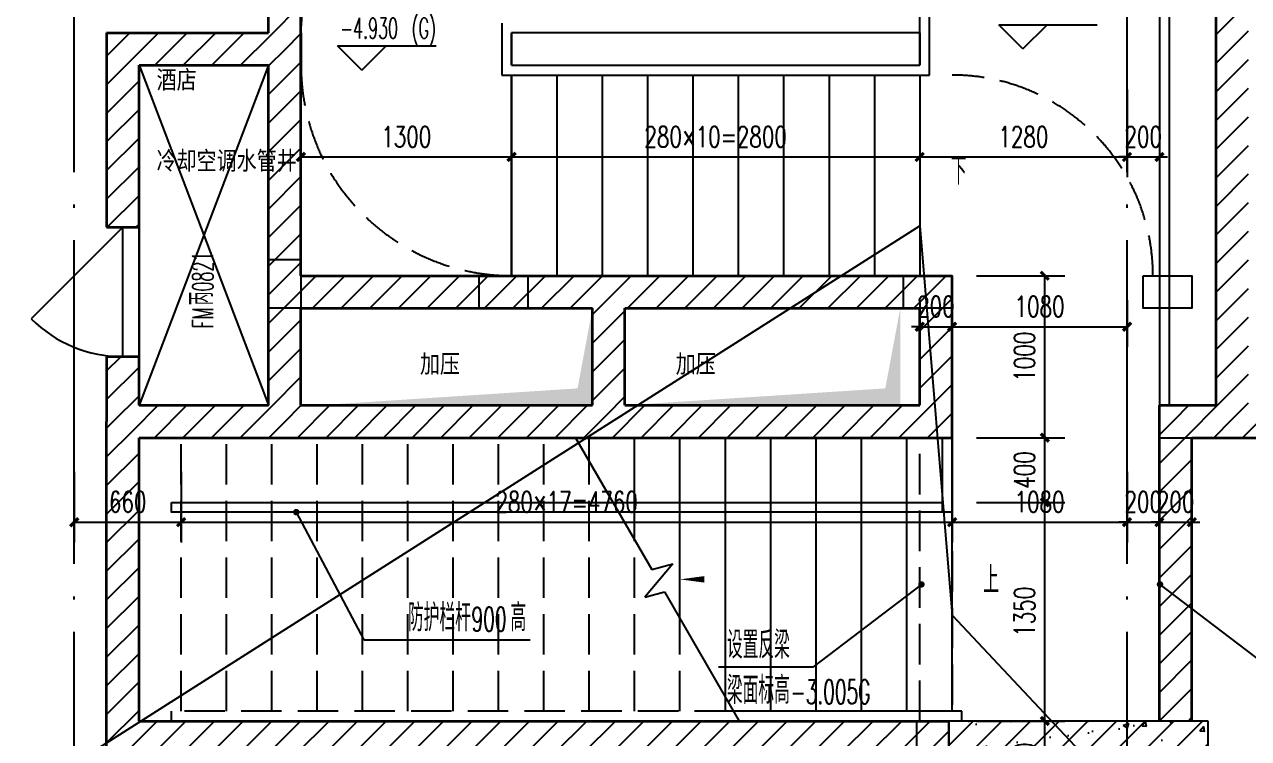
# Model space of a CAD drawing. Header units: millimetres. Extents: x 434053 to 1059003, y -2417481 to 936527.
# Drawn here: x 531969 to 539526, y -1775594 to -1771183 of the extents above; entities that cross this region are included whole.
import ezdxf

# ---------------------------------------------------------------- set-up
doc = ezdxf.new("R2010")
doc.units = ezdxf.units.MM
doc.header["$LTSCALE"] = 1000
doc.header["$MEASUREMENT"] = 0
doc.linetypes.add('DASH', pattern=[0.35, 0.25, -0.1])
doc.linetypes.add('DOTE', pattern=[2.42, 2, -0.2, 0.02, -0.2])
doc.layers.get('Defpoints').update_dxf_attribs({"color": 6})
doc.layers.add('20221202建筑修改', color=6, linetype='Continuous', plot=False)
for name, color, linetype in [('A-ANNO-DIMS', 3, 'Continuous'), ('A-ANNO-LEAD', 3, 'Continuous'), ('A-ANNO-SYMB', 3, 'Continuous'), ('A-AXIS', 16, 'DOTE'), ('A-COLS', 6, 'Continuous'), ('A-WALL-PATT', 8, 'Continuous'), ('DIM_ELEV', 3, 'Continuous'), ('DIM_SYMB', 3, 'Continuous'), ('DOOR_FIRE', 4, 'Continuous'), ('DOOR_FIRE_TEXT', 7, 'Continuous'), ('HZHZNEWPLOTLAYER#@$TT', 7, 'Continuous'), ('PUB_TEXT', 7, 'Continuous'), ('STAIR', 2, 'Continuous'), ('TZ', 6, 'Continuous'), ('建筑-楼板开洞', 251, 'Continuous')]:
    doc.layers.add(name, color=color, linetype=linetype)
doc.layers.add('A-ANNO-TEXT', color=7, linetype='Continuous', lineweight=25)
doc.layers.add('A-WALL', color=5, linetype='Continuous', lineweight=35)
doc.styles.add('_TCH_DIM', font='SIMPLEX.shx', dxfattribs={"width": 0.8, "height": 3, "bigfont": 'GBCBIG.shx'})
doc.styles.add('_TCH_DIM_T3', font='SIMPLEX', dxfattribs={"width": 0.705882, "bigfont": 'GBCBIG'})
doc.styles.add('_TCH_WINDOW', font='SIMPLEX.shx', dxfattribs={"width": 0.8, "height": 3.5, "bigfont": 'GBCBIG.shx'})
doc.styles.add('TITXV', font='', dxfattribs={"width": 0.8})
doc.styles.get('TITXV').set_extended_font_data('SimSun')
doc.dimstyles.new('_TCH_ARCH&&50', dxfattribs={"dimtxt": 127.5, "dimasz": 50, "dimexe": 125, "dimexo": 150, "dimgap": 61.25, "dimtad": 1, "dimdec": 0, "dimzin": 0, "dimdsep": 46, "dimtxsty": '_TCH_DIM_T3', "dimblk": 'ARCHTICK', "dimcen": 0.09, "dimclrt": 7, "dimazin": 2, "dimtfac": 1, "dimtdec": 0, "dimtix": 1, "dimtmove": 2, "dimatfit": 3, "dimfxl": 1, "dimtolj": 1, "dimtzin": 0, "dimarcsym": 0})
pattern_1 = [(45, (-1713816.56, -1462893.01), (-88.388383, 88.388383), [])]

# ---------------------------------------------------------------- blocks, each defined once
blk = doc.blocks.new('gdfgsdfgfgfgh')
at = {"layer": 'A-AXIS'}
for p, q in [((2150, -200), (2150, 7500)), ((8650, -200), (8650, 7500))]:
    blk.add_line(p, q, dxfattribs=at)
blk = doc.blocks.new('A$C41BC708E')
at = {"layer": 'TZ'}
for points in [[(209.4, 28300), (209.4, 28600), (409.4, 28600), (409.4, 28300)], [(1509.4, 28500), (1809.4, 28500), (1809.4, 28300), (1509.4, 28300)], [(4129.4, 28500), (4429.4, 28500), (4429.4, 28300), (4129.4, 28300)], [(5609.4, 28500), (5909.4, 28500), (5909.4, 28300), (5609.4, 28300)], [(4409.4, 25750), (4209.4, 25750), (4209.4, 25550), (4409.4, 25550)]]:
    blk.add_lwpolyline(points, close=True, dxfattribs=at)
blk = doc.blocks.new('_ArchTick')
at = {"color": 0, "linetype": 'ByBlock', "const_width": 0.4}
blk.add_lwpolyline([(-0.5, -0.5), (0.5, 0.5)], dxfattribs=at)
blk = doc.blocks.new('*D1816')
at = {"layer": 'A-ANNO-DIMS', "color": 0, "lineweight": -2, "transparency": 16777216}
for p, q in [((537495.9, -1772885.3), (537495.9, -1773174.8)), ((537695.9, -1772885.3), (537695.9, -1773174.8)), ((537495.9, -1773049.8), (537445.9, -1773049.8)), ((537495.9, -1773049.8), (537695.9, -1773049.8)), ((537695.9, -1773049.8), (537745.9, -1773049.8))]:
    blk.add_line(p, q, dxfattribs=at)
at = {"layer": 'Defpoints', "color": 0, "transparency": 16777216}
for p in [(537495.9, -1772735.3), (537695.9, -1772735.3), (537695.9, -1773049.8)]:
    blk.add_point(p, dxfattribs=at)
at = {"layer": 'A-ANNO-DIMS', "color": 0, "lineweight": -2, "transparency": 16777216, "xscale": 50, "yscale": 50, "zscale": 50}
blk.add_blockref('_ArchTick', (537495.9, -1773049.8), dxfattribs=at)
at = {"layer": 'A-ANNO-DIMS', "color": 0, "lineweight": -2, "transparency": 16777216, "xscale": 50, "yscale": 50, "zscale": 50, "rotation": 180}
blk.add_blockref('_ArchTick', (537695.9, -1773049.8), dxfattribs=at)
at = {"layer": 'A-ANNO-DIMS', "color": 7, "transparency": 16777216, "insert": (537595.9, -1772924.8), "char_height": 127.5, "attachment_point": 5, "style": '_TCH_DIM_T3'}
blk.add_mtext('\\A1;200', dxfattribs=at)
blk = doc.blocks.new('*D1817')
at = {"layer": 'A-ANNO-DIMS', "color": 0, "lineweight": -2, "transparency": 16777216}
for p, q in [((537695.9, -1772885.3), (537695.9, -1773174.8)), ((538775.9, -1772885.3), (538775.9, -1773174.8)), ((537695.9, -1773049.8), (538775.9, -1773049.8))]:
    blk.add_line(p, q, dxfattribs=at)
at = {"layer": 'Defpoints', "color": 0, "transparency": 16777216}
for p in [(537695.9, -1772735.3), (538775.9, -1772735.3), (538775.9, -1773049.8)]:
    blk.add_point(p, dxfattribs=at)
at = {"layer": 'A-ANNO-DIMS', "color": 0, "lineweight": -2, "transparency": 16777216, "xscale": 50, "yscale": 50, "zscale": 50, "rotation": 180}
blk.add_blockref('_ArchTick', (537695.9, -1773049.8), dxfattribs=at)
at = {"layer": 'A-ANNO-DIMS', "color": 0, "lineweight": -2, "transparency": 16777216, "xscale": 50, "yscale": 50, "zscale": 50}
blk.add_blockref('_ArchTick', (538775.9, -1773049.8), dxfattribs=at)
at = {"layer": 'A-ANNO-DIMS', "color": 7, "transparency": 16777216, "insert": (538235.9, -1772924.8), "char_height": 127.5, "attachment_point": 5, "style": '_TCH_DIM_T3'}
blk.add_mtext('\\A1;1080', dxfattribs=at)
blk = doc.blocks.new('*D2171')
at = {"layer": 'A-ANNO-DIMS', "color": 0, "lineweight": -2, "transparency": 16777216}
for p, q in [((537845.9, -1772735.3), (538392.9, -1772735.3)), ((538267.9, -1773735.3), (538267.9, -1772735.3)), ((537845.9, -1773735.3), (538392.9, -1773735.3))]:
    blk.add_line(p, q, dxfattribs=at)
at = {"layer": 'Defpoints', "color": 0, "transparency": 16777216}
for p in [(537695.9, -1772735.3), (538267.9, -1772735.3), (537695.9, -1773735.3)]:
    blk.add_point(p, dxfattribs=at)
at = {"layer": 'A-ANNO-DIMS', "color": 0, "lineweight": -2, "transparency": 16777216, "xscale": 50, "yscale": 50, "zscale": 50}
for p, rotation in [((538267.9, -1772735.3), 90), ((538267.9, -1773735.3), 270)]:
    blk.add_blockref('_ArchTick', p, dxfattribs=dict(at, rotation=rotation))
at = {"layer": 'A-ANNO-DIMS', "color": 7, "transparency": 16777216, "insert": (538142.9, -1773235.3), "char_height": 127.5, "attachment_point": 5, "rotation": 90, "style": '_TCH_DIM_T3'}
blk.add_mtext('\\A1;1000', dxfattribs=at)
blk = doc.blocks.new('*D2172')
at = {"layer": 'A-ANNO-DIMS', "color": 0, "lineweight": -2, "transparency": 16777216}
for p, q in [((537845.9, -1773735.3), (538392.9, -1773735.3)), ((538267.9, -1774135.3), (538267.9, -1773735.3)), ((537845.9, -1774135.3), (538392.9, -1774135.3))]:
    blk.add_line(p, q, dxfattribs=at)
at = {"layer": 'Defpoints', "color": 0, "transparency": 16777216}
for p in [(537695.9, -1773735.3), (538267.9, -1773735.3), (537695.9, -1774135.3)]:
    blk.add_point(p, dxfattribs=at)
at = {"layer": 'A-ANNO-DIMS', "color": 0, "lineweight": -2, "transparency": 16777216, "xscale": 50, "yscale": 50, "zscale": 50}
for p, rotation in [((538267.9, -1773735.3), 90), ((538267.9, -1774135.3), 270)]:
    blk.add_blockref('_ArchTick', p, dxfattribs=dict(at, rotation=rotation))
at = {"layer": 'A-ANNO-DIMS', "color": 7, "transparency": 16777216, "insert": (538142.9, -1773935.3), "char_height": 127.5, "attachment_point": 5, "rotation": 90, "style": '_TCH_DIM_T3'}
blk.add_mtext('\\A1;400', dxfattribs=at)
blk = doc.blocks.new('*D2173')
at = {"layer": 'A-ANNO-DIMS', "color": 0, "lineweight": -2, "transparency": 16777216}
for p, q in [((537845.9, -1774135.3), (538392.9, -1774135.3)), ((538267.9, -1775485.3), (538267.9, -1774135.3)), ((537845.9, -1775485.3), (538392.9, -1775485.3))]:
    blk.add_line(p, q, dxfattribs=at)
at = {"layer": 'Defpoints', "color": 0, "transparency": 16777216}
for p in [(537695.9, -1774135.3), (538267.9, -1774135.3), (537695.9, -1775485.3)]:
    blk.add_point(p, dxfattribs=at)
at = {"layer": 'A-ANNO-DIMS', "color": 0, "lineweight": -2, "transparency": 16777216, "xscale": 50, "yscale": 50, "zscale": 50}
for p, rotation in [((538267.9, -1774135.3), 90), ((538267.9, -1775485.3), 270)]:
    blk.add_blockref('_ArchTick', p, dxfattribs=dict(at, rotation=rotation))
at = {"layer": 'A-ANNO-DIMS', "color": 7, "transparency": 16777216, "insert": (538142.9, -1774810.3), "char_height": 127.5, "attachment_point": 5, "rotation": 90, "style": '_TCH_DIM_T3'}
blk.add_mtext('\\A1;1350', dxfattribs=at)
blk = doc.blocks.new('*D2174')
at = {"layer": 'A-ANNO-DIMS', "color": 0, "lineweight": -2, "transparency": 16777216}
for p, q in [((537845.9, -1775485.3), (538392.9, -1775485.3)), ((538267.9, -1775985.3), (538267.9, -1775485.3)), ((537845.9, -1775985.3), (538392.9, -1775985.3))]:
    blk.add_line(p, q, dxfattribs=at)
at = {"layer": 'Defpoints', "color": 0, "transparency": 16777216}
for p in [(537695.9, -1775485.3), (538267.9, -1775485.3), (537695.9, -1775985.3)]:
    blk.add_point(p, dxfattribs=at)
at = {"layer": 'A-ANNO-DIMS', "color": 0, "lineweight": -2, "transparency": 16777216, "xscale": 50, "yscale": 50, "zscale": 50}
for p, rotation in [((538267.9, -1775485.3), 90), ((538267.9, -1775985.3), 270)]:
    blk.add_blockref('_ArchTick', p, dxfattribs=dict(at, rotation=rotation))
at = {"layer": 'A-ANNO-DIMS', "color": 7, "transparency": 16777216, "insert": (538142.9, -1775735.3), "char_height": 127.5, "attachment_point": 5, "rotation": 90, "style": '_TCH_DIM_T3'}
blk.add_mtext('\\A1;500', dxfattribs=at)
blk = doc.blocks.new('*D2175')
at = {"layer": 'A-ANNO-DIMS', "color": 0, "lineweight": -2, "transparency": 16777216}
for p, q in [((532275.9, -1773945.3), (532275.9, -1774382.3)), ((532935.9, -1773945.3), (532935.9, -1774382.3)), ((532275.9, -1774257.3), (532935.9, -1774257.3))]:
    blk.add_line(p, q, dxfattribs=at)
at = {"layer": 'Defpoints', "color": 0, "transparency": 16777216}
for p in [(532275.9, -1773795.3), (532935.9, -1773795.3), (532935.9, -1774257.3)]:
    blk.add_point(p, dxfattribs=at)
at = {"layer": 'A-ANNO-DIMS', "color": 0, "lineweight": -2, "transparency": 16777216, "xscale": 50, "yscale": 50, "zscale": 50, "rotation": 180}
blk.add_blockref('_ArchTick', (532275.9, -1774257.3), dxfattribs=at)
at = {"layer": 'A-ANNO-DIMS', "color": 0, "lineweight": -2, "transparency": 16777216, "xscale": 50, "yscale": 50, "zscale": 50}
blk.add_blockref('_ArchTick', (532935.9, -1774257.3), dxfattribs=at)
at = {"layer": 'A-ANNO-DIMS', "color": 7, "transparency": 16777216, "insert": (532605.9, -1774132.3), "char_height": 127.5, "attachment_point": 5, "style": '_TCH_DIM_T3'}
blk.add_mtext('\\A1;660', dxfattribs=at)
blk = doc.blocks.new('*D2176')
at = {"layer": 'A-ANNO-DIMS', "color": 0, "lineweight": -2, "transparency": 16777216}
for p, q in [((532935.9, -1773945.3), (532935.9, -1774382.3)), ((537695.9, -1773945.3), (537695.9, -1774382.3)), ((532935.9, -1774257.3), (537695.9, -1774257.3))]:
    blk.add_line(p, q, dxfattribs=at)
at = {"layer": 'Defpoints', "color": 0, "transparency": 16777216}
for p in [(532935.9, -1773795.3), (537695.9, -1773795.3), (537695.9, -1774257.3)]:
    blk.add_point(p, dxfattribs=at)
at = {"layer": 'A-ANNO-DIMS', "color": 0, "lineweight": -2, "transparency": 16777216, "xscale": 50, "yscale": 50, "zscale": 50, "rotation": 180}
blk.add_blockref('_ArchTick', (532935.9, -1774257.3), dxfattribs=at)
at = {"layer": 'A-ANNO-DIMS', "color": 0, "lineweight": -2, "transparency": 16777216, "xscale": 50, "yscale": 50, "zscale": 50}
blk.add_blockref('_ArchTick', (537695.9, -1774257.3), dxfattribs=at)
at = {"layer": 'A-ANNO-DIMS', "color": 7, "transparency": 16777216, "insert": (535315.9, -1774132.3), "char_height": 127.5, "attachment_point": 5, "style": '_TCH_DIM_T3'}
blk.add_mtext('\\A1;280×17=4760', dxfattribs=at)
blk = doc.blocks.new('*D2177')
at = {"layer": 'A-ANNO-DIMS', "color": 0, "lineweight": -2, "transparency": 16777216}
for p, q in [((537695.9, -1773945.3), (537695.9, -1774382.3)), ((538775.9, -1773945.3), (538775.9, -1774382.3)), ((537695.9, -1774257.3), (538775.9, -1774257.3))]:
    blk.add_line(p, q, dxfattribs=at)
at = {"layer": 'Defpoints', "color": 0, "transparency": 16777216}
for p in [(537695.9, -1773795.3), (538775.9, -1773795.3), (538775.9, -1774257.3)]:
    blk.add_point(p, dxfattribs=at)
at = {"layer": 'A-ANNO-DIMS', "color": 0, "lineweight": -2, "transparency": 16777216, "xscale": 50, "yscale": 50, "zscale": 50, "rotation": 180}
blk.add_blockref('_ArchTick', (537695.9, -1774257.3), dxfattribs=at)
at = {"layer": 'A-ANNO-DIMS', "color": 0, "lineweight": -2, "transparency": 16777216, "xscale": 50, "yscale": 50, "zscale": 50}
blk.add_blockref('_ArchTick', (538775.9, -1774257.3), dxfattribs=at)
at = {"layer": 'A-ANNO-DIMS', "color": 7, "transparency": 16777216, "insert": (538235.9, -1774132.3), "char_height": 127.5, "attachment_point": 5, "style": '_TCH_DIM_T3'}
blk.add_mtext('\\A1;1080', dxfattribs=at)
blk = doc.blocks.new('*D2178')
at = {"layer": 'A-ANNO-DIMS', "color": 0, "lineweight": -2, "transparency": 16777216}
for p, q in [((538775.9, -1773945.3), (538775.9, -1774382.3)), ((538975.9, -1773945.3), (538975.9, -1774382.3)), ((538775.9, -1774257.3), (538725.9, -1774257.3)), ((538775.9, -1774257.3), (538975.9, -1774257.3)), ((538975.9, -1774257.3), (539025.9, -1774257.3))]:
    blk.add_line(p, q, dxfattribs=at)
at = {"layer": 'Defpoints', "color": 0, "transparency": 16777216}
for p in [(538775.9, -1773795.3), (538975.9, -1773795.3), (538975.9, -1774257.3)]:
    blk.add_point(p, dxfattribs=at)
at = {"layer": 'A-ANNO-DIMS', "color": 0, "lineweight": -2, "transparency": 16777216, "xscale": 50, "yscale": 50, "zscale": 50}
blk.add_blockref('_ArchTick', (538775.9, -1774257.3), dxfattribs=at)
at = {"layer": 'A-ANNO-DIMS', "color": 0, "lineweight": -2, "transparency": 16777216, "xscale": 50, "yscale": 50, "zscale": 50, "rotation": 180}
blk.add_blockref('_ArchTick', (538975.9, -1774257.3), dxfattribs=at)
at = {"layer": 'A-ANNO-DIMS', "color": 7, "transparency": 16777216, "insert": (538875.9, -1774132.3), "char_height": 127.5, "attachment_point": 5, "style": '_TCH_DIM_T3'}
blk.add_mtext('\\A1;200', dxfattribs=at)
blk = doc.blocks.new('*D2179')
at = {"layer": 'A-ANNO-DIMS', "color": 0, "lineweight": -2, "transparency": 16777216}
for p, q in [((538975.9, -1773945.3), (538975.9, -1774382.3)), ((539175.9, -1773945.3), (539175.9, -1774382.3)), ((538975.9, -1774257.3), (538925.9, -1774257.3)), ((538975.9, -1774257.3), (539175.9, -1774257.3)), ((539175.9, -1774257.3), (539225.9, -1774257.3))]:
    blk.add_line(p, q, dxfattribs=at)
at = {"layer": 'Defpoints', "color": 0, "transparency": 16777216}
for p in [(538975.9, -1773795.3), (539175.9, -1773795.3), (539175.9, -1774257.3)]:
    blk.add_point(p, dxfattribs=at)
at = {"layer": 'A-ANNO-DIMS', "color": 0, "lineweight": -2, "transparency": 16777216, "xscale": 50, "yscale": 50, "zscale": 50}
blk.add_blockref('_ArchTick', (538975.9, -1774257.3), dxfattribs=at)
at = {"layer": 'A-ANNO-DIMS', "color": 0, "lineweight": -2, "transparency": 16777216, "xscale": 50, "yscale": 50, "zscale": 50, "rotation": 180}
blk.add_blockref('_ArchTick', (539175.9, -1774257.3), dxfattribs=at)
at = {"layer": 'A-ANNO-DIMS', "color": 7, "transparency": 16777216, "insert": (539075.9, -1774132.3), "char_height": 127.5, "attachment_point": 5, "style": '_TCH_DIM_T3'}
blk.add_mtext('\\A1;200', dxfattribs=at)
blk = doc.blocks.new('*D2180')
at = {"layer": 'A-ANNO-DIMS', "color": 0, "lineweight": -2, "transparency": 16777216}
for p, q in [((538775.9, -1771585.3), (538775.9, -1772126.3)), ((538975.9, -1771585.3), (538975.9, -1772126.3)), ((538775.9, -1772001.3), (538725.9, -1772001.3)), ((538775.9, -1772001.3), (538975.9, -1772001.3)), ((538975.9, -1772001.3), (539025.9, -1772001.3))]:
    blk.add_line(p, q, dxfattribs=at)
at = {"layer": 'Defpoints', "color": 0, "transparency": 16777216}
for p in [(538775.9, -1771435.3), (538975.9, -1771435.3), (538975.9, -1772001.3)]:
    blk.add_point(p, dxfattribs=at)
at = {"layer": 'A-ANNO-DIMS', "color": 0, "lineweight": -2, "transparency": 16777216, "xscale": 50, "yscale": 50, "zscale": 50}
blk.add_blockref('_ArchTick', (538775.9, -1772001.3), dxfattribs=at)
at = {"layer": 'A-ANNO-DIMS', "color": 0, "lineweight": -2, "transparency": 16777216, "xscale": 50, "yscale": 50, "zscale": 50, "rotation": 180}
blk.add_blockref('_ArchTick', (538975.9, -1772001.3), dxfattribs=at)
at = {"layer": 'A-ANNO-DIMS', "color": 7, "transparency": 16777216, "insert": (538875.9, -1771876.3), "char_height": 127.5, "attachment_point": 5, "style": '_TCH_DIM_T3'}
blk.add_mtext('\\A1;200', dxfattribs=at)
blk = doc.blocks.new('*D2181')
at = {"layer": 'A-ANNO-DIMS', "color": 0, "lineweight": -2, "transparency": 16777216}
for p, q in [((537495.9, -1771585.3), (537495.9, -1772126.3)), ((538775.9, -1771585.3), (538775.9, -1772126.3)), ((537495.9, -1772001.3), (538775.9, -1772001.3))]:
    blk.add_line(p, q, dxfattribs=at)
at = {"layer": 'Defpoints', "color": 0, "transparency": 16777216}
for p in [(537495.9, -1771435.3), (538775.9, -1771435.3), (538775.9, -1772001.3)]:
    blk.add_point(p, dxfattribs=at)
at = {"layer": 'A-ANNO-DIMS', "color": 0, "lineweight": -2, "transparency": 16777216, "xscale": 50, "yscale": 50, "zscale": 50, "rotation": 180}
blk.add_blockref('_ArchTick', (537495.9, -1772001.3), dxfattribs=at)
at = {"layer": 'A-ANNO-DIMS', "color": 0, "lineweight": -2, "transparency": 16777216, "xscale": 50, "yscale": 50, "zscale": 50}
blk.add_blockref('_ArchTick', (538775.9, -1772001.3), dxfattribs=at)
at = {"layer": 'A-ANNO-DIMS', "color": 7, "transparency": 16777216, "insert": (538135.9, -1771876.3), "char_height": 127.5, "attachment_point": 5, "style": '_TCH_DIM_T3'}
blk.add_mtext('\\A1;1280', dxfattribs=at)
blk = doc.blocks.new('*D2182')
at = {"layer": 'A-ANNO-DIMS', "color": 0, "lineweight": -2, "transparency": 16777216}
for p, q in [((534975.9, -1771585.3), (534975.9, -1772126.3)), ((537495.9, -1771585.3), (537495.9, -1772126.3)), ((534975.9, -1772001.3), (537495.9, -1772001.3))]:
    blk.add_line(p, q, dxfattribs=at)
at = {"layer": 'Defpoints', "color": 0, "transparency": 16777216}
for p in [(534975.9, -1771435.3), (537495.9, -1771435.3), (537495.9, -1772001.3)]:
    blk.add_point(p, dxfattribs=at)
at = {"layer": 'A-ANNO-DIMS', "color": 0, "lineweight": -2, "transparency": 16777216, "xscale": 50, "yscale": 50, "zscale": 50, "rotation": 180}
blk.add_blockref('_ArchTick', (534975.9, -1772001.3), dxfattribs=at)
at = {"layer": 'A-ANNO-DIMS', "color": 0, "lineweight": -2, "transparency": 16777216, "xscale": 50, "yscale": 50, "zscale": 50}
blk.add_blockref('_ArchTick', (537495.9, -1772001.3), dxfattribs=at)
at = {"layer": 'A-ANNO-DIMS', "color": 7, "transparency": 16777216, "insert": (536235.9, -1771876.3), "char_height": 127.5, "attachment_point": 5, "style": '_TCH_DIM_T3'}
blk.add_mtext('\\A1;280×10=2800', dxfattribs=at)
blk = doc.blocks.new('*D2183')
at = {"layer": 'A-ANNO-DIMS', "color": 0, "lineweight": -2, "transparency": 16777216}
for p, q in [((533675.9, -1771585.3), (533675.9, -1772126.3)), ((534975.9, -1771585.3), (534975.9, -1772126.3)), ((533675.9, -1772001.3), (534975.9, -1772001.3))]:
    blk.add_line(p, q, dxfattribs=at)
at = {"layer": 'Defpoints', "color": 0, "transparency": 16777216}
for p in [(533675.9, -1771435.3), (534975.9, -1771435.3), (534975.9, -1772001.3)]:
    blk.add_point(p, dxfattribs=at)
at = {"layer": 'A-ANNO-DIMS', "color": 0, "lineweight": -2, "transparency": 16777216, "xscale": 50, "yscale": 50, "zscale": 50, "rotation": 180}
blk.add_blockref('_ArchTick', (533675.9, -1772001.3), dxfattribs=at)
at = {"layer": 'A-ANNO-DIMS', "color": 0, "lineweight": -2, "transparency": 16777216, "xscale": 50, "yscale": 50, "zscale": 50}
blk.add_blockref('_ArchTick', (534975.9, -1772001.3), dxfattribs=at)
at = {"layer": 'A-ANNO-DIMS', "color": 7, "transparency": 16777216, "insert": (534325.9, -1771876.3), "char_height": 127.5, "attachment_point": 5, "style": '_TCH_DIM_T3'}
blk.add_mtext('\\A1;1300', dxfattribs=at)
blk = doc.blocks.new('$DorLib2D$00000114')
at = {"color": 0}
blk.add_line((0.5, 0), (-0.2071, 0.7071), dxfattribs=at)
blk.add_arc((0.5, 0), 1, 135, 180, dxfattribs=at)

msp = doc.modelspace()

# ---------------------------------------------------------------- hatches: boundary and pattern name
at = {"layer": 'A-WALL-PATT'}
h = msp.add_hatch(dxfattribs=at)
h.set_pattern_fill('普通砖', color=256, scale=50, style=0)
h.set_pattern_definition(pattern_1)
h.paths.add_polyline_path([(533542.6, -1771335.3), (533675.9, -1771335.3), (533675.9, -1769935.3), (533475.9, -1769735.3), (533475.9, -1771235.3)])
h = msp.add_hatch(dxfattribs=at)
h.set_pattern_fill('普通砖', color=256, scale=50, style=0)
h.set_pattern_definition(pattern_1)
h.paths.add_polyline_path([(539425.9, -1773601.9), (539525.9, -1773535.3), (539525.9, -1770585.6), (539459.3, -1770478.2), (539325.9, -1770466.5), (539325.9, -1773535.3)])
h = msp.add_hatch(dxfattribs=at)
h.set_pattern_fill('普通砖', color=256, scale=50, style=0)
h.set_pattern_definition(pattern_1)
h.paths.add_polyline_path([(532475.9, -1771235.3), (532675.9, -1771435.3), (533475.9, -1771435.3), (533542.6, -1771335.3), (533475.9, -1771235.3)])
h = msp.add_hatch(dxfattribs=at)
h.set_pattern_fill('普通砖', color=256, scale=50, style=0)
h.set_pattern_definition(pattern_1)
h.paths.add_polyline_path([(532475.9, -1771235.3), (532475.9, -1772435.3), (532675.9, -1772435.3), (532675.9, -1771435.3)])
h = msp.add_hatch(dxfattribs=at)
h.set_pattern_fill('普通砖', color=256, scale=50, style=0)
h.set_pattern_definition(pattern_1)
h.paths.add_polyline_path([(533609.3, -1772835.3), (533675.9, -1772735.3), (533675.9, -1771335.3), (533542.6, -1771335.3), (533475.9, -1771435.3), (533475.9, -1772835.3)])
h = msp.add_hatch(dxfattribs=at)
h.set_pattern_fill('普通砖', color=256, scale=50, style=0)
h.set_pattern_definition(pattern_1)
h.paths.add_polyline_path([(533609.3, -1772835.3), (533675.9, -1772935.3), (535475.9, -1772935.3), (535575.9, -1772868.6), (535575.9, -1772735.3), (533675.9, -1772735.3)])
h = msp.add_hatch(dxfattribs=at)
h.set_pattern_fill('普通砖', color=256, scale=50, style=0)
h.set_pattern_definition(pattern_1)
h.paths.add_polyline_path([(535575.9, -1772868.6), (535675.9, -1772935.3), (537495.9, -1772935.3), (537695.9, -1772735.3), (535575.9, -1772735.3)])
h = msp.add_hatch(dxfattribs=at)
h.set_pattern_fill('普通砖', color=256, scale=50, style=0)
h.set_pattern_definition(pattern_1)
h.paths.add_polyline_path([(537495.9, -1773535.3), (537695.9, -1773735.3), (537695.9, -1772735.3), (537495.9, -1772935.3)])
h = msp.add_hatch(dxfattribs=at)
h.set_pattern_fill('普通砖', color=256, scale=50, style=0)
h.set_pattern_definition(pattern_1)
h.paths.add_polyline_path([(533575.9, -1773601.9), (533675.9, -1773535.3), (533675.9, -1772935.3), (533609.3, -1772835.3), (533475.9, -1772835.3), (533475.9, -1773535.3)])
h = msp.add_hatch(dxfattribs=at)
h.set_pattern_fill('普通砖', color=256, scale=50, style=0)
h.set_pattern_definition(pattern_1)
h.paths.add_polyline_path([(535575.9, -1773601.9), (535675.9, -1773535.3), (535675.9, -1772935.3), (535575.9, -1772868.6), (535475.9, -1772935.3), (535475.9, -1773535.3)])
h = msp.add_hatch(dxfattribs=at)
h.set_pattern_fill('普通砖', color=256, scale=50, style=0)
h.set_pattern_definition(pattern_1)
h.paths.add_polyline_path([(532675.9, -1773535.3), (532675.9, -1773235.3), (532475.9, -1773235.3), (532475.9, -1773635.3), (532609.3, -1773635.3)])
h = msp.add_hatch(dxfattribs=at)
h.set_pattern_fill('普通砖', color=256, scale=50, style=0)
h.set_pattern_definition(pattern_1)
h.paths.add_polyline_path([(532609.3, -1773635.3), (532675.9, -1773735.3), (533575.9, -1773735.3), (533575.9, -1773601.9), (533475.9, -1773535.3), (532675.9, -1773535.3)])
h = msp.add_hatch(dxfattribs=at)
h.set_pattern_fill('普通砖', color=256, scale=50, style=0)
h.set_pattern_definition(pattern_1)
h.paths.add_polyline_path([(533575.9, -1773601.9), (533575.9, -1773735.3), (535575.9, -1773735.3), (535575.9, -1773601.9), (535475.9, -1773535.3), (533675.9, -1773535.3)])
h = msp.add_hatch(dxfattribs=at)
h.set_pattern_fill('普通砖', color=256, scale=50, style=0)
h.set_pattern_definition(pattern_1)
h.paths.add_polyline_path([(535575.9, -1773601.9), (535575.9, -1773735.3), (537695.9, -1773735.3), (537495.9, -1773535.3), (535675.9, -1773535.3)])
h = msp.add_hatch(dxfattribs=at)
h.set_pattern_fill('普通砖', color=256, scale=50, style=0)
h.set_pattern_definition(pattern_1)
h.paths.add_polyline_path([(538975.9, -1775485.3), (539175.9, -1775485.3), (539175.9, -1773735.3), (538975.9, -1773535.3)])
h = msp.add_hatch(dxfattribs=at)
h.set_pattern_fill('普通砖', color=256, scale=50, style=0)
h.set_pattern_definition(pattern_1)
h.paths.add_polyline_path([(538975.9, -1773535.3), (539175.9, -1773735.3), (539425.9, -1773735.3), (539425.9, -1773601.9), (539325.9, -1773535.3)])
h = msp.add_hatch(dxfattribs=at)
h.set_pattern_fill('普通砖', color=256, scale=50, style=0)
h.set_pattern_definition(pattern_1)
h.paths.add_polyline_path([(539425.9, -1773601.9), (539425.9, -1773735.3), (540925.9, -1773735.3), (540925.9, -1773535.3), (539525.9, -1773535.3)])
h = msp.add_hatch(dxfattribs=at)
h.set_pattern_fill('普通砖', color=256, scale=50, style=0)
h.set_pattern_definition(pattern_1)
h.paths.add_polyline_path([(532475.9, -1775685.3), (532675.9, -1775485.3), (532675.9, -1773735.3), (532609.3, -1773635.3), (532475.9, -1773635.3)])
h = msp.add_hatch(dxfattribs=at)
h.set_pattern_fill('普通砖', color=256, scale=50, style=0)
h.set_pattern_definition(pattern_1)
h.paths.add_polyline_path([(537675.9, -1775685.3), (537675.9, -1775485.3), (532675.9, -1775485.3), (532475.9, -1775685.3)])
h = msp.add_hatch(dxfattribs=at)
h.set_pattern_fill('钢筋混凝土', color=256, scale=50, style=0)
h.set_pattern_definition([(45, (-1713816.56, -1462982.77), (-88.3883476, 88.3883476), []), (50, (-1713816.56, -1462982.77), (358.63009, -31.376067), [37.5, -412.5]), (355, (-1713816.56, -1462982.77), (-69.375667, 376.096067), [30, -330]), (100.4514, (-1713786.68, -1462985.4), (289.25469, 344.71977), [31.870095, -350.571056]), (46.1842, (-1713816.56, -1462882.77), (533.620524, -82.75951), [56.25, -618.75]), (96.6356, (-1713772.1, -1462889.67), (467.33135, 487.05894), [47.80514, -525.8565]), (351.1842, (-1713816.56, -1462882.77), (467.33097, 487.0593), [45, -495]), (21, (-1713766.56, -1462907.77), (298.453526, -201.309445), [37.5, -412.5]), (326, (-1713766.56, -1462907.77), (121.657666, 362.57502), [30, -330]), (71.4514, (-1713741.7, -1462924.55), (420.111314, 161.26525), [31.870095, -350.571056]), (37.5, (-1713816.56, -1462982.77), (6.079928, 166.446927), [0, -326, 0, -335, 0, -331.25]), (7.5, (-1713816.56, -1462982.77), (131.534769, 197.205856), [0, -191, 0, -318.5, 0, -126.25]), (327.5, (-1713928.06, -1462982.77), (266.911218, -11.277436), [0, -125, 0, -390, 0, -517.5]), (317.5, (-1713978.06, -1462982.77), (291.593085, 50.05249), [0, -162.5, 0, -259, 0, -367.5])])
h.paths.add_polyline_path([(539275.9, -1776485.3), (539275.9, -1775485.3), (537675.9, -1775485.3), (537675.9, -1776485.3)])
at = {"layer": '建筑-楼板开洞'}
h = msp.add_hatch(color=256, dxfattribs=at)
h.dxf.hatch_style = 1
h.paths.add_polyline_path([(535475.9, -1772935.3), (535475.9, -1773535.3), (533775.9, -1773535.3), (535383.4, -1773430.8)])
h = msp.add_hatch(color=256, dxfattribs=at)
h.dxf.hatch_style = 1
h.paths.add_polyline_path([(537375.9, -1772935.3), (537375.9, -1773535.3), (535675.9, -1773535.3), (537283.4, -1773430.8)])

# ---------------------------------------------------------------- linework, layer by layer
at = {"linetype": 'DASH'}
msp.add_lwpolyline([(537695.9, -1773735.3), (537695.9, -1775485.3), (537495.9, -1775485.3), (537495.9, -1773735.3)], close=True, dxfattribs=at)
msp.add_lwpolyline([(539175.9, -1773735.3), (539175.9, -1775485.3), (538975.9, -1775485.3), (538975.9, -1773735.3)], close=True)
at = {"layer": '20221202建筑修改'}
msp.add_lwpolyline([(500113.9, -1779810.3), (525887.9, -1779810.3), (537495.9, -1772426.8), (537695.9, -1774832.3), (550839.5, -1788837.3)], dxfattribs=at)
at = {"layer": 'A-ANNO-LEAD'}
for p, q in [((533646.9, -1774195.3), (534064.6, -1774983.3)), ((537506.3, -1774641.6), (536835.8, -1775151.7)), ((538979.4, -1774641.6), (539649.9, -1775151.7)), ((534064.6, -1774983.3), (535090.1, -1774983.3)), ((536835.8, -1775151.7), (536252.9, -1775151.7))]:
    msp.add_line(p, q, dxfattribs=at)
at = {"layer": 'A-ANNO-LEAD', "const_width": 20}
for points in [[(533642.3, -1774186.4, 1), (533651.6, -1774204.1, 1)], [(537514.3, -1774635.5, 1), (537498.4, -1774647.6, 1)], [(538971.5, -1774635.5, 1), (538987.4, -1774647.6, 1)]]:
    msp.add_lwpolyline(points, format="xyb", close=True, dxfattribs=at)
at = {"layer": 'A-ANNO-SYMB'}
msp.add_lwpolyline([(537835.9, -1774610.3, 0, 0, 0), (536015.9, -1774610.3, 0, 40, 0), (536165.9, -1774610.3, 0, 0, 0)], format="xyseb", dxfattribs=at)
at = {"layer": 'A-COLS'}
for p, q in [((539275.9, -1775485.3), (537675.9, -1775485.3)), ((537675.9, -1775485.3), (537675.9, -1776485.3)), ((539275.9, -1776485.3), (539275.9, -1775485.3))]:
    msp.add_line(p, q, dxfattribs=at)
at = {"layer": 'A-WALL'}
for p, q in [((533475.9, -1771235.3), (533475.9, -1769735.3)), ((533675.9, -1771335.3), (533675.9, -1769935.3)), ((539325.9, -1773535.3), (539325.9, -1770466.5)), ((532475.9, -1771235.3), (533475.9, -1771235.3)), ((532475.9, -1771235.3), (532475.9, -1772435.3)), ((533675.9, -1772735.3), (533675.9, -1771335.3)), ((532675.9, -1771435.3), (533475.9, -1771435.3)), ((532675.9, -1772435.3), (532675.9, -1771435.3)), ((533475.9, -1772835.3), (533475.9, -1771435.3)), ((532475.9, -1772435.3), (532675.9, -1772435.3)), ((533675.9, -1772735.3), (535575.9, -1772735.3)), ((535575.9, -1772735.3), (537695.9, -1772735.3)), ((537695.9, -1773735.3), (537695.9, -1772735.3)), ((533475.9, -1773535.3), (533475.9, -1772835.3)), ((533675.9, -1772935.3), (535475.9, -1772935.3)), ((533675.9, -1773535.3), (533675.9, -1772935.3)), ((535475.9, -1773535.3), (535475.9, -1772935.3)), ((535675.9, -1773535.3), (535675.9, -1772935.3)), ((535675.9, -1772935.3), (537495.9, -1772935.3)), ((537495.9, -1773535.3), (537495.9, -1772935.3)), ((532675.9, -1773235.3), (532475.9, -1773235.3)), ((532475.9, -1773235.3), (532475.9, -1773635.3)), ((532675.9, -1773535.3), (532675.9, -1773235.3)), ((532675.9, -1773535.3), (533475.9, -1773535.3)), ((533675.9, -1773535.3), (535475.9, -1773535.3)), ((535675.9, -1773535.3), (537495.9, -1773535.3)), ((538975.9, -1775485.3), (538975.9, -1773535.3)), ((538975.9, -1773535.3), (539325.9, -1773535.3)), ((532475.9, -1775685.3), (532475.9, -1773635.3)), ((532675.9, -1773735.3), (533575.9, -1773735.3)), ((532675.9, -1775485.3), (532675.9, -1773735.3)), ((533575.9, -1773735.3), (535575.9, -1773735.3)), ((535575.9, -1773735.3), (537695.9, -1773735.3)), ((539175.9, -1775485.3), (539175.9, -1773735.3)), ((539175.9, -1773735.3), (539425.9, -1773735.3)), ((539425.9, -1773735.3), (540925.9, -1773735.3)), ((532675.9, -1775485.3), (537675.9, -1775485.3))]:
    msp.add_line(p, q, dxfattribs=at)
at = {"layer": 'DIM_ELEV'}
for p, q in [((538133.4, -1771334.3), (537983.4, -1771184.3)), ((537983.4, -1771184.3), (538591.2, -1771184.3)), ((538133.4, -1771334.3), (538283.4, -1771184.3)), ((534052, -1771465.3), (533902, -1771315.3)), ((533902, -1771315.3), (534509.8, -1771315.3)), ((534052, -1771465.3), (534202, -1771315.3))]:
    msp.add_line(p, q, dxfattribs=at)
at = {"layer": 'DIM_SYMB'}
msp.add_lwpolyline([(537635.9, -1772085.3, 0, 0, 0), (534325.9, -1772085.3, 0, 0, 0), (534325.9, -1770585.3, 0, 0, 0), (537355.9, -1770585.3, 0, 40, 0), (537205.9, -1770585.3, 0, 0, 0)], format="xyseb", dxfattribs=at)
at = {"layer": 'DOOR_FIRE', "elevation": 0}
msp.add_lwpolyline([(532575.9, -1772435.3), (532675.9, -1772435.3), (532675.9, -1773235.3), (532575.9, -1773235.3)], close=True, dxfattribs=at)
at = {"layer": 'STAIR'}
for p, q in [((538975.9, -1769885.3), (538975.9, -1773535.3)), ((539035.9, -1769885.3), (539035.9, -1773535.3)), ((533675.9, -1769935.3), (533675.9, -1772735.3)), ((537495.9, -1771435.3), (537495.9, -1769935.3)), ((537555.9, -1771495.3), (537555.9, -1769935.3)), ((534915.9, -1771175.3), (534915.9, -1771495.3)), ((537495.9, -1771235.3), (537495.9, -1771175.3)), ((537495.9, -1771235.3), (537495.9, -1771175.3)), ((537495.9, -1771235.3), (534975.9, -1771235.3)), ((537495.9, -1771235.3), (534975.9, -1771235.3)), ((534975.9, -1771235.3), (534975.9, -1771435.3)), ((534975.9, -1771435.3), (534975.9, -1771235.3)), ((537495.9, -1771235.3), (537495.9, -1771435.3)), ((534975.9, -1771435.3), (537495.9, -1771435.3)), ((534975.9, -1771435.3), (537495.9, -1771435.3)), ((534915.9, -1771495.3), (537555.9, -1771495.3)), ((534975.9, -1771495.3), (534975.9, -1772735.3)), ((534975.9, -1772735.3), (534975.9, -1771495.3)), ((535255.9, -1771495.3), (535255.9, -1772735.3)), ((535535.9, -1771495.3), (535535.9, -1772735.3)), ((535815.9, -1771495.3), (535815.9, -1772735.3)), ((536095.9, -1771495.3), (536095.9, -1772735.3)), ((536375.9, -1771495.3), (536375.9, -1772735.3)), ((536655.9, -1771495.3), (536655.9, -1772735.3)), ((536935.9, -1771495.3), (536935.9, -1772735.3)), ((537215.9, -1771495.3), (537215.9, -1772735.3)), ((537495.9, -1771495.3), (537495.9, -1772735.3)), ((533675.9, -1772735.3), (534975.9, -1772735.3)), ((534975.9, -1772735.3), (537495.9, -1772735.3)), ((537695.9, -1773735.3), (535370.8, -1773735.3)), ((535370.8, -1773735.3), (535841, -1774549.8)), ((535455.9, -1773882.8), (535455.9, -1773735.3)), ((535735.9, -1774367.8), (535735.9, -1773735.3)), ((536015.9, -1774852.8), (536015.9, -1773735.3)), ((536295.9, -1775337.7), (536295.9, -1773735.3)), ((536575.9, -1775425.3), (536575.9, -1773735.3)), ((536855.9, -1775425.3), (536855.9, -1773735.3)), ((537135.9, -1775425.3), (537135.9, -1773735.3)), ((537415.9, -1775425.3), (537415.9, -1773735.3)), ((537695.9, -1775425.3), (537695.9, -1773735.3)), ((535971.4, -1774514.8), (535798.5, -1774720.9)), ((535841, -1774549.8), (535971.4, -1774514.8)), ((535798.5, -1774720.9), (535920.9, -1774688.1)), ((535920.9, -1774688.1), (536381.1, -1775485.3)), ((537755.9, -1775425.3), (536346.5, -1775425.3)), ((537755.9, -1775485.3), (536381.1, -1775485.3)), ((537695.9, -1775485.3), (536381.1, -1775485.3)), ((537755.9, -1775485.3), (537755.9, -1775425.3))]:
    msp.add_line(p, q, dxfattribs=at)
at = {"layer": 'STAIR', "color": 8, "linetype": 'DASH'}
for p, q in [((537695.9, -1773735.3), (532935.9, -1773735.3)), ((532935.9, -1775425.3), (532935.9, -1773735.3)), ((533215.9, -1775425.3), (533215.9, -1773735.3)), ((533495.9, -1775425.3), (533495.9, -1773735.3)), ((533775.9, -1775425.3), (533775.9, -1773735.3)), ((534055.9, -1775425.3), (534055.9, -1773735.3)), ((534335.9, -1775425.3), (534335.9, -1773735.3)), ((534615.9, -1775425.3), (534615.9, -1773735.3)), ((534895.9, -1775425.3), (534895.9, -1773735.3)), ((535175.9, -1775425.3), (535175.9, -1773735.3)), ((535455.9, -1775425.3), (535455.9, -1773735.3)), ((535735.9, -1775425.3), (535735.9, -1773735.3)), ((536015.9, -1775425.3), (536015.9, -1773735.3)), ((536295.9, -1775425.3), (536295.9, -1773735.3)), ((536575.9, -1775425.3), (536575.9, -1773735.3)), ((536855.9, -1775425.3), (536855.9, -1773735.3)), ((537135.9, -1775425.3), (537135.9, -1773735.3)), ((537415.9, -1775425.3), (537415.9, -1773735.3)), ((537695.9, -1775425.3), (537695.9, -1773735.3)), ((537755.9, -1775425.3), (532875.9, -1775425.3)), ((532875.9, -1775485.3), (532875.9, -1775425.3)), ((537755.9, -1775485.3), (532875.9, -1775485.3)), ((537695.9, -1775485.3), (532935.9, -1775485.3)), ((537755.9, -1775485.3), (537755.9, -1775425.3))]:
    msp.add_line(p, q, dxfattribs=at)
at = {"layer": 'STAIR', "linetype": 'DASH'}
msp.add_lwpolyline([(534975.9, -1769935.3, 0.414214), (533676.1, -1771235.2), (533676.1, -1771435.2, 0.414214), (534975.9, -1772735)], format="xyb", dxfattribs=at)
at = {"layer": 'STAIR'}
msp.add_lwpolyline([(537695.9, -1773735.3), (537695.9, -1774195.3), (537635.9, -1774195.3), (537635.9, -1773735.3)], dxfattribs=at)
msp.add_lwpolyline([(532875.9, -1774135.3), (537635.9, -1774135.3), (537635.9, -1774195.3), (532875.9, -1774195.3)], close=True, dxfattribs=at)
at = {"layer": 'STAIR', "linetype": 'DASH'}
msp.add_arc((537695.9, -1772735.3), 1240, 360, 90, dxfattribs=at)
at = {"layer": '建筑-楼板开洞'}
for p, q in [((532675.9, -1771435.3), (533475.9, -1773535.3)), ((533475.9, -1771435.3), (532675.9, -1773535.3))]:
    msp.add_line(p, q, dxfattribs=at)
msp.add_lwpolyline([(532675.9, -1771435.3), (533475.9, -1771435.3), (533475.9, -1773535.3), (532675.9, -1773535.3)], close=True, dxfattribs=at)

# ---------------------------------------------------------------- block references
msp.add_blockref('gdfgsdfgfgfgh', (530125.9, -1776735.3))
at = {"layer": 'DOOR_FIRE', "xscale": 800, "yscale": 800, "zscale": 200, "rotation": 89.99999999721597}
msp.add_blockref('$DorLib2D$00000114', (532575.9, -1772835.3), dxfattribs=at)
at = {"layer": 'HZHZNEWPLOTLAYER#@$TT'}
msp.add_blockref('A$C41BC708E', (533266.5, -1801235.3), dxfattribs=at)

# ---------------------------------------------------------------- texts
at = {"layer": 'A-ANNO-TEXT'}
for s, height, style, width, p in [('酒店', 113.29, 'TITXV', 0.8, (532784.3, -1771580.5)), ('冷却空调水管井', 113.29, 'TITXV', 0.8, (532784.3, -1772080.5)), ('加压', 113.29, 'TITXV', 0.8, (534410.1, -1773335.3)), ('加压', 113.29, 'TITXV', 0.8, (535989.6, -1773335.3)), ('上', 168.8, '_TCH_DIM', 0.8, (537888.4, -1774697.8)), ('防护栏杆', 168.79, '_TCH_DIM', 0.8, (534335.9, -1774930.8)), ('900', 148.75, '_TCH_DIM', 0.564706, (534729.1, -1774930.8)), ('高', 168.8, '_TCH_DIM', 0.8, (534969.1, -1774930.8)), ('设置反梁', 168.79, '_TCH_DIM', 0.8, (536305.4, -1775099.2)), ('梁面标高', 168.79, '_TCH_DIM', 0.8, (536305.4, -1775379.2)), ('-3.005G', 148.75, '_TCH_DIM', 0.564706, (536698.6, -1775379.2))]:
    msp.add_text(s, height=height, dxfattribs=dict(at, style=style, width=width)).set_placement(p)
at = {"layer": 'DOOR_FIRE_TEXT', "style": '_TCH_WINDOW'}
for s, height, width, p in [('0821', 127.5, 0.564706, (533133.3, -1772832.6)), ('丙', 144.7, 0.8, (533133.3, -1772916.8)), ('FM', 127.5, 0.564706, (533133.3, -1773060.8))]:
    msp.add_text(s, height=height, rotation=90, dxfattribs=dict(at, width=width)).set_placement(p)
at = {"layer": 'PUB_TEXT', "style": '_TCH_DIM'}
for s, height, width, p in [('-4.930', 127.5, 0.564706, (533916.9, -1771270.3)), ('(G)', 127.5, 0.564706, (534359, -1771270.3)), ('下', 168.8, 0.8, (537688.4, -1772172.8))]:
    msp.add_text(s, height=height, dxfattribs=dict(at, width=width)).set_placement(p)

# ---------------------------------------------------------------- dimensions: what is measured, and where the dimension line sits
at = {"layer": 'A-ANNO-DIMS'}
for p1, p2, distance, picture, middle in [((533675.9, -1771435.3), (534975.9, -1771435.3), -566, '*D2183', (534325.9, -1771876.3)), ((537495.9, -1771435.3), (538775.9, -1771435.3), -566, '*D2181', (538135.9, -1771876.3)), ((538775.9, -1771435.3), (538975.9, -1771435.3), -566, '*D2180', (538875.9, -1771876.3)), ((537495.9, -1772735.3), (537695.9, -1772735.3), -314.5, '*D1816', (537595.9, -1772924.8)), ((537695.9, -1772735.3), (538775.9, -1772735.3), -314.5, '*D1817', (538235.9, -1772924.8)), ((537695.9, -1773735.3), (537695.9, -1772735.3), -572, '*D2171', (538142.9, -1773235.3)), ((537695.9, -1774135.3), (537695.9, -1773735.3), -572, '*D2172', (538142.9, -1773935.3)), ((532275.9, -1773795.3), (532935.9, -1773795.3), -462, '*D2175', (532605.9, -1774132.3)), ((537695.9, -1773795.3), (538775.9, -1773795.3), -462, '*D2177', (538235.9, -1774132.3)), ((538775.9, -1773795.3), (538975.9, -1773795.3), -462, '*D2178', (538875.9, -1774132.3)), ((538975.9, -1773795.3), (539175.9, -1773795.3), -462, '*D2179', (539075.9, -1774132.3)), ((537695.9, -1775485.3), (537695.9, -1774135.3), -572, '*D2173', (538142.9, -1774810.3)), ((537695.9, -1775985.3), (537695.9, -1775485.3), -572, '*D2174', (538142.9, -1775735.3))]:
    dim = msp.add_aligned_dim(p1=p1, p2=p2, distance=distance, dimstyle='_TCH_ARCH&&50', dxfattribs=at)
    dim.commit()
    dim.dimension.update_dxf_attribs({"geometry": picture, "text_midpoint": middle})
for p1, p2, distance, text, picture, middle in [((534975.9, -1771435.3), (537495.9, -1771435.3), -566, '280×10=2800', '*D2182', (536235.9, -1771876.3)), ((532935.9, -1773795.3), (537695.9, -1773795.3), -462, '280×17=4760', '*D2176', (535315.9, -1774132.3))]:
    dim = msp.add_aligned_dim(p1=p1, p2=p2, distance=distance, text=text, dimstyle='_TCH_ARCH&&50', dxfattribs=at)
    dim.commit()
    dim.dimension.update_dxf_attribs({"geometry": picture, "text_midpoint": middle})

doc.saveas('drawing.dxf')
